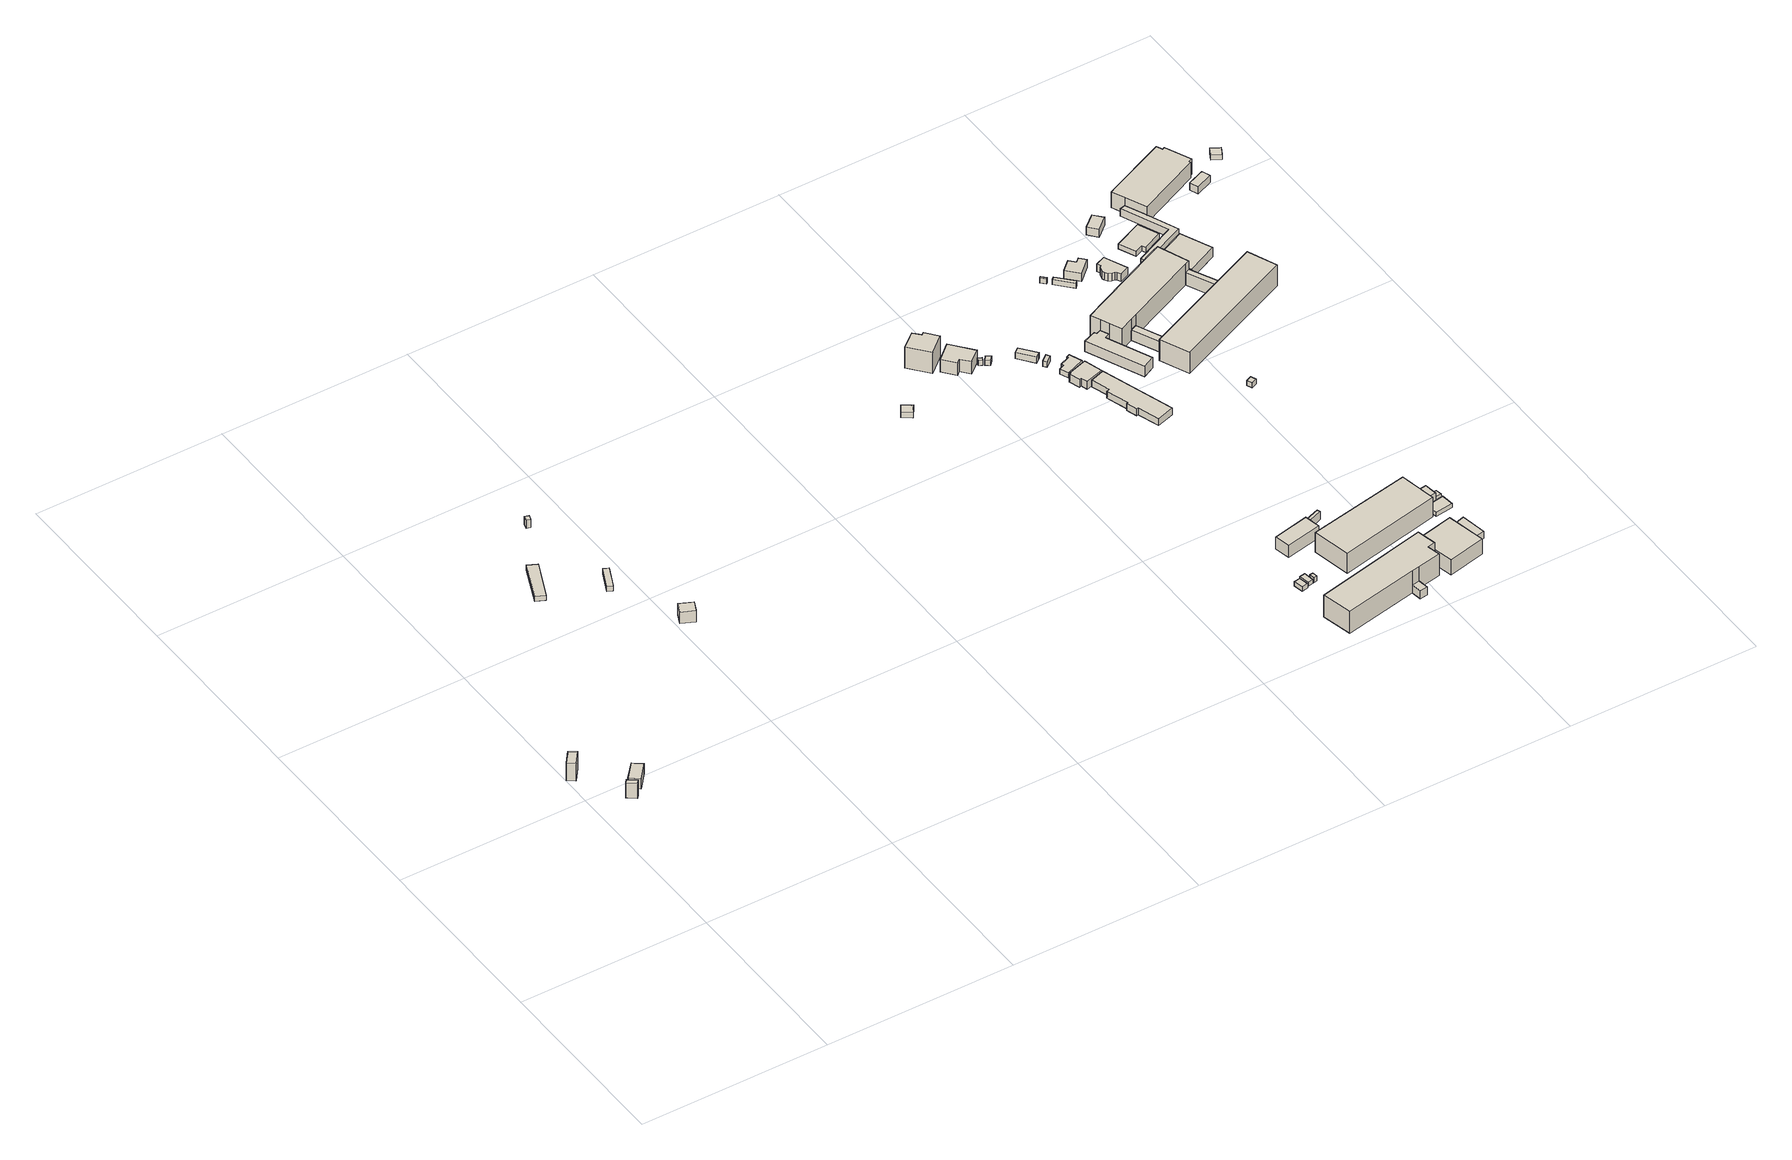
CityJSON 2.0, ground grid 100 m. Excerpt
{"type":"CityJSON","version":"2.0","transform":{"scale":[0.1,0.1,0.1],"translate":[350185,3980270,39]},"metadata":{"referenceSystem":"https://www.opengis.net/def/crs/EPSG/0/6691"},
"CityObjects":{
"building1":{"type":"Building","attributes":{"measuredHeight":10.5},"geometry":[{"type":"Solid","lod":"1","boundaries":[[[[0,1,2,3]],[[2,4,5,3]],[[1,6,4,2]],[[0,7,6,1]],[[3,5,7,0]],[[4,6,7,5]]]]}]},
"building2":{"type":"Building","attributes":{"measuredHeight":8.9},"geometry":[{"type":"Solid","lod":"1","boundaries":[[[[8,9,10,11]],[[10,12,13,11]],[[9,14,12,10]],[[8,15,14,9]],[[11,13,15,8]],[[12,14,15,13]]]]}]},
"building3":{"type":"Building","attributes":{"measuredHeight":7.2},"geometry":[{"type":"Solid","lod":"1","boundaries":[[[[16,17,18,19]],[[18,20,21,19]],[[17,22,20,18]],[[16,23,22,17]],[[19,21,23,16]],[[20,22,23,21]]]]}]},
"building4":{"type":"Building","attributes":{"measuredHeight":3},"geometry":[{"type":"Solid","lod":"1","boundaries":[[[[24,25,26,27]],[[26,28,29,27]],[[25,30,28,26]],[[24,31,30,25]],[[27,29,31,24]],[[28,30,31,29]]]]}]},
"building5":{"type":"Building","attributes":{"measuredHeight":3},"geometry":[{"type":"Solid","lod":"1","boundaries":[[[[32,33,34,35]],[[34,36,37,35]],[[33,38,36,34]],[[32,39,38,33]],[[35,37,39,32]],[[36,38,39,37]]]]}]},
"building6":{"type":"Building","attributes":{"measuredHeight":8.6},"geometry":[{"type":"Solid","lod":"1","boundaries":[[[[40,41,42,43]],[[42,44,45,43]],[[41,46,44,42]],[[40,47,46,41]],[[43,45,47,40]],[[44,46,47,45]]]]}]},
"building7":{"type":"Building","attributes":{"measuredHeight":5.1},"geometry":[{"type":"Solid","lod":"1","boundaries":[[[[48,49,50,51]],[[50,52,53,51]],[[49,54,52,50]],[[48,55,54,49]],[[51,53,55,48]],[[52,54,55,53]]]]}]},
"building8":{"type":"Building","attributes":{"measuredHeight":3.2},"geometry":[{"type":"Solid","lod":"1","boundaries":[[[[56,57,58,59,60]],[[59,61,62,60]],[[58,63,61,59]],[[57,64,63,58]],[[56,65,64,57]],[[60,62,65,56]],[[61,63,64,65,62]]]]}]},
"building9":{"type":"Building","attributes":{"measuredHeight":2.6},"geometry":[{"type":"Solid","lod":"1","boundaries":[[[[66,67,68,69]],[[68,70,71,69]],[[67,72,70,68]],[[66,73,72,67]],[[69,71,73,66]],[[70,72,73,71]]]]}]},
"building10":{"type":"Building","attributes":{"measuredHeight":2.5},"geometry":[{"type":"Solid","lod":"1","boundaries":[[[[74,75,76,77]],[[76,78,79,77]],[[75,80,78,76]],[[74,81,80,75]],[[77,79,81,74]],[[78,80,81,79]]]]}]},
"building11":{"type":"Building","attributes":{"measuredHeight":3},"geometry":[{"type":"Solid","lod":"1","boundaries":[[[[82,83,84,85]],[[84,86,87,85]],[[83,88,86,84]],[[82,89,88,83]],[[85,87,89,82]],[[86,88,89,87]]]]}]},
"building12":{"type":"Building","attributes":{"measuredHeight":13.6},"geometry":[{"type":"Solid","lod":"1","boundaries":[[[[90,91,92,93,94,95]],[[94,96,97,95]],[[93,98,96,94]],[[92,99,98,93]],[[91,100,99,92]],[[90,101,100,91]],[[95,97,101,90]],[[96,98,99,100,101,97]]]]}]},
"building13":{"type":"Building","attributes":{"name":"埼玉医科大学(川角キャンパス)","measuredHeight":13},"geometry":[{"type":"Solid","lod":"1","boundaries":[[[[102,103,104,105,106,107,108,109]],[[108,110,111,109]],[[107,112,110,108]],[[106,113,112,107]],[[105,114,113,106]],[[104,115,114,105]],[[103,116,115,104]],[[102,117,116,103]],[[109,111,117,102]],[[110,112,113,114,115,116,117,111]]]]}]},
"building14":{"type":"Building","attributes":{"measuredHeight":10.8},"geometry":[{"type":"Solid","lod":"1","boundaries":[[[[118,119,120,121,122,123]],[[122,124,125,123]],[[121,126,124,122]],[[120,127,126,121]],[[119,128,127,120]],[[118,129,128,119]],[[123,125,129,118]],[[124,126,127,128,129,125]]]]}]},
"building15":{"type":"Building","attributes":{"measuredHeight":7.2},"geometry":[{"type":"Solid","lod":"1","boundaries":[[[[130,131,132,133]],[[132,134,135,133]],[[131,136,134,132]],[[130,137,136,131]],[[133,135,137,130]],[[134,136,137,135]]]]}]},
"building16":{"type":"Building","attributes":{"measuredHeight":3},"geometry":[{"type":"Solid","lod":"1","boundaries":[[[[138,139,140,141]],[[140,142,143,141]],[[139,144,142,140]],[[138,145,144,139]],[[141,143,145,138]],[[142,144,145,143]]]]}]},
"building17":{"type":"Building","attributes":{"measuredHeight":6},"geometry":[{"type":"Solid","lod":"1","boundaries":[[[[107,106,146,147]],[[146,148,149,147]],[[106,150,148,146]],[[107,151,150,106]],[[147,149,151,107]],[[148,150,151,149]]]]}]},
"building18":{"type":"Building","attributes":{"measuredHeight":3},"geometry":[{"type":"Solid","lod":"1","boundaries":[[[[152,153,154,155]],[[154,156,157,155]],[[153,158,156,154]],[[152,159,158,153]],[[155,157,159,152]],[[156,158,159,157]]]]}]},
"building19":{"type":"Building","attributes":{"measuredHeight":4.9},"geometry":[{"type":"Solid","lod":"1","boundaries":[[[[160,161,162,163]],[[162,164,165,163]],[[161,166,164,162]],[[160,167,166,161]],[[163,165,167,160]],[[164,166,167,165]]]]}]},
"building20":{"type":"Building","attributes":{"measuredHeight":3.7},"geometry":[{"type":"Solid","lod":"1","boundaries":[[[[168,169,170,171,172]],[[171,173,174,172]],[[170,175,173,171]],[[169,176,175,170]],[[168,177,176,169]],[[172,174,177,168]],[[173,175,176,177,174]]]]}]},
"building21":{"type":"Building","attributes":{"measuredHeight":3.1},"geometry":[{"type":"Solid","lod":"1","boundaries":[[[[178,179,180,181]],[[180,182,183,181]],[[179,184,182,180]],[[178,185,184,179]],[[181,183,185,178]],[[182,184,185,183]]]]}]},
"building22":{"type":"Building","attributes":{"measuredHeight":11.9},"geometry":[{"type":"Solid","lod":"1","boundaries":[[[[186,187,188,189]],[[188,190,191,189]],[[187,192,190,188]],[[186,193,192,187]],[[189,191,193,186]],[[190,192,193,191]]]]}]},
"building23":{"type":"Building","attributes":{"measuredHeight":5.4},"geometry":[{"type":"Solid","lod":"1","boundaries":[[[[194,195,196,197,198,199,200,201]],[[200,202,203,201]],[[199,204,202,200]],[[198,205,204,199]],[[197,206,205,198]],[[196,207,206,197]],[[195,208,207,196]],[[194,209,208,195]],[[201,203,209,194]],[[202,204,205,206,207,208,209,203]]]]}]},
"building24":{"type":"Building","attributes":{"measuredHeight":3},"geometry":[{"type":"Solid","lod":"1","boundaries":[[[[210,211,212,213,214,215,216,217]],[[216,218,219,217]],[[215,220,218,216]],[[214,221,220,215]],[[213,222,221,214]],[[212,223,222,213]],[[211,224,223,212]],[[210,225,224,211]],[[217,219,225,210]],[[218,220,221,222,223,224,225,219]]]]}]},
"building25":{"type":"Building","attributes":{"measuredHeight":4.1},"geometry":[{"type":"Solid","lod":"1","boundaries":[[[[226,227,228,229,230,231,232,233,234,235]],[[234,236,237,235]],[[233,238,236,234]],[[232,239,238,233]],[[231,240,239,232]],[[230,241,240,231]],[[229,242,241,230]],[[228,243,242,229]],[[227,244,243,228]],[[226,245,244,227]],[[235,237,245,226]],[[236,238,239,240,241,242,243,244,245,237]]]]}]},
"building26":{"type":"Building","attributes":{"measuredHeight":9.1},"geometry":[{"type":"Solid","lod":"1","boundaries":[[[[246,247,248,249,250]],[[249,251,252,250]],[[248,253,251,249]],[[247,254,253,248]],[[246,255,254,247]],[[250,252,255,246]],[[251,253,254,255,252]]]]}]},
"building27":{"type":"Building","attributes":{"measuredHeight":6.1},"geometry":[{"type":"Solid","lod":"1","boundaries":[[[[256,257,258,259,260,261,262,263]],[[262,264,265,263]],[[261,266,264,262]],[[260,267,266,261]],[[259,268,267,260]],[[258,269,268,259]],[[257,270,269,258]],[[256,271,270,257]],[[263,265,271,256]],[[264,266,267,268,269,270,271,265]]]]}]},
"building28":{"type":"Building","attributes":{"measuredHeight":4.2},"geometry":[{"type":"Solid","lod":"1","boundaries":[[[[272,273,274,275]],[[274,276,277,275]],[[273,278,276,274]],[[272,279,278,273]],[[275,277,279,272]],[[276,278,279,277]]]]}]},
"building29":{"type":"Building","attributes":{"measuredHeight":5.5},"geometry":[{"type":"Solid","lod":"1","boundaries":[[[[280,281,282,283,284]],[[283,285,286,284]],[[282,287,285,283]],[[281,288,287,282]],[[280,289,288,281]],[[284,286,289,280]],[[285,287,288,289,286]]]]}]},
"building30":{"type":"Building","attributes":{"measuredHeight":2.5},"geometry":[{"type":"Solid","lod":"1","boundaries":[[[[290,291,292,293,294]],[[293,295,296,294]],[[292,297,295,293]],[[291,298,297,292]],[[290,299,298,291]],[[294,296,299,290]],[[295,297,298,299,296]]]]}]},
"building31":{"type":"Building","attributes":{"measuredHeight":3},"geometry":[{"type":"Solid","lod":"1","boundaries":[[[[300,301,302,303]],[[302,304,305,303]],[[301,306,304,302]],[[300,307,306,301]],[[303,305,307,300]],[[304,306,307,305]]]]}]},
"building32":{"type":"Building","attributes":{"measuredHeight":6.5},"geometry":[{"type":"Solid","lod":"1","boundaries":[[[[308,309,310,311]],[[310,312,313,311]],[[309,314,312,310]],[[308,315,314,309]],[[311,313,315,308]],[[312,314,315,313]]]]}]},
"building33":{"type":"Building","attributes":{"measuredHeight":3},"geometry":[{"type":"Solid","lod":"1","boundaries":[[[[316,317,318,319]],[[318,320,321,319]],[[317,322,320,318]],[[316,323,322,317]],[[319,321,323,316]],[[320,322,323,321]]]]}]},
"building34":{"type":"Building","attributes":{"measuredHeight":3},"geometry":[{"type":"Solid","lod":"1","boundaries":[[[[324,325,326,327]],[[326,328,329,327]],[[325,330,328,326]],[[324,331,330,325]],[[327,329,331,324]],[[328,330,331,329]]]]}]},
"building35":{"type":"Building","attributes":{"measuredHeight":3},"geometry":[{"type":"Solid","lod":"1","boundaries":[[[[332,333,334,335]],[[334,336,337,335]],[[333,338,336,334]],[[332,339,338,333]],[[335,337,339,332]],[[336,338,339,337]]]]}]},
"building36":{"type":"Building","attributes":{"name":"県立毛呂山特別支援学校","measuredHeight":17.7},"geometry":[{"type":"Solid","lod":"1","boundaries":[[[[340,341,342,343,344,345,346,259,258,347]],[[258,348,349,347]],[[259,350,348,258]],[[346,351,350,259]],[[345,352,351,346]],[[344,353,352,345]],[[343,354,353,344]],[[342,355,354,343]],[[341,356,355,342]],[[340,357,356,341]],[[347,349,357,340]],[[348,350,351,352,353,354,355,356,357,349]]]]}]},
"building37":{"type":"Building","attributes":{"measuredHeight":6.4},"geometry":[{"type":"Solid","lod":"1","boundaries":[[[[358,359,360,361,362,363]],[[362,364,365,363]],[[361,366,364,362]],[[360,367,366,361]],[[359,368,367,360]],[[358,369,368,359]],[[363,365,369,358]],[[364,366,367,368,369,365]]]]}]},
"building38":{"type":"Building","attributes":{"measuredHeight":5.7},"geometry":[{"type":"Solid","lod":"1","boundaries":[[[[370,371,372,373,374,375,376,377,378,379,380,381]],[[380,382,383,381]],[[379,384,382,380]],[[378,385,384,379]],[[377,386,385,378]],[[376,387,386,377]],[[375,388,387,376]],[[374,389,388,375]],[[373,390,389,374]],[[372,391,390,373]],[[371,392,391,372]],[[370,393,392,371]],[[381,383,393,370]],[[382,384,385,386,387,388,389,390,391,392,393,383]]]]}]},
"building39":{"type":"Building","attributes":{"measuredHeight":12.7},"geometry":[{"type":"Solid","lod":"1","boundaries":[[[[394,395,396,397,398,399,400,401]],[[400,402,403,401]],[[399,404,402,400]],[[398,405,404,399]],[[397,406,405,398]],[[396,407,406,397]],[[395,408,407,396]],[[394,409,408,395]],[[401,403,409,394]],[[402,404,405,406,407,408,409,403]]]]}]},
"building40":{"type":"Building","attributes":{"measuredHeight":7.5},"geometry":[{"type":"Solid","lod":"1","boundaries":[[[[410,411,412,413]],[[412,414,415,413]],[[411,416,414,412]],[[410,417,416,411]],[[413,415,417,410]],[[414,416,417,415]]]]}]},
"building41":{"type":"Building","attributes":{"measuredHeight":5.9},"geometry":[{"type":"Solid","lod":"1","boundaries":[[[[418,419,420,421]],[[420,422,423,421]],[[419,424,422,420]],[[418,425,424,419]],[[421,423,425,418]],[[422,424,425,423]]]]}]},
"building42":{"type":"Building","attributes":{"measuredHeight":3},"geometry":[{"type":"Solid","lod":"1","boundaries":[[[[426,427,428,429,430,431]],[[430,432,433,431]],[[429,434,432,430]],[[428,435,434,429]],[[427,436,435,428]],[[426,437,436,427]],[[431,433,437,426]],[[432,434,435,436,437,433]]]]}]},
"building43":{"type":"Building","attributes":{"measuredHeight":2.6},"geometry":[{"type":"Solid","lod":"1","boundaries":[[[[438,439,440,441]],[[440,442,443,441]],[[439,444,442,440]],[[438,445,444,439]],[[441,443,445,438]],[[442,444,445,443]]]]}]},
"building44":{"type":"Building","attributes":{"measuredHeight":7.3},"geometry":[{"type":"Solid","lod":"1","boundaries":[[[[446,447,448,449]],[[448,450,451,449]],[[447,452,450,448]],[[446,453,452,447]],[[449,451,453,446]],[[450,452,453,451]]]]}]},
"building45":{"type":"Building","attributes":{"measuredHeight":5.8},"geometry":[{"type":"Solid","lod":"1","boundaries":[[[[454,455,456,457,458,459,460,461,462]],[[461,463,464,462]],[[460,465,463,461]],[[459,466,465,460]],[[458,467,466,459]],[[457,468,467,458]],[[456,469,468,457]],[[455,470,469,456]],[[454,471,470,455]],[[462,464,471,454]],[[463,465,466,467,468,469,470,471,464]]]]}]},
"building46":{"type":"Building","attributes":{"measuredHeight":10.7},"geometry":[{"type":"Solid","lod":"1","boundaries":[[[[472,473,474,475,476,477,478,479,480]],[[479,481,482,480]],[[478,483,481,479]],[[477,484,483,478]],[[476,485,484,477]],[[475,486,485,476]],[[474,487,486,475]],[[473,488,487,474]],[[472,489,488,473]],[[480,482,489,472]],[[481,483,484,485,486,487,488,489,482]]]]}]},
"building47":{"type":"Building","attributes":{"measuredHeight":5},"geometry":[{"type":"Solid","lod":"1","boundaries":[[[[490,491,492,493]],[[492,494,495,493]],[[491,496,494,492]],[[490,497,496,491]],[[493,495,497,490]],[[494,496,497,495]]]]}]},
"building48":{"type":"Building","attributes":{"measuredHeight":3},"geometry":[{"type":"Solid","lod":"1","boundaries":[[[[498,499,500,501]],[[500,502,503,501]],[[499,504,502,500]],[[498,505,504,499]],[[501,503,505,498]],[[502,504,505,503]]]]}]}
},
"vertices":[
[87,1195,7],[38,1131,7],[1,1157,7],[51,1219,7],[1,1157,112],[51,1219,112],[38,1131,112],[87,1195,112],
[220,897,8],[205,879,8],[161,911,8],[176,929,8],[161,911,97],[176,929,97],[205,879,97],[220,897,97],
[255,926,6],[207,963,6],[276,1043,6],[322,1007,6],[276,1043,66],[322,1007,66],[207,963,66],[255,926,66],
[690,2443,5],[602,2245,5],[555,2267,5],[641,2467,5],[555,2267,35],[641,2467,35],[602,2245,35],[690,2443,35],
[944,2249,3],[893,2135,3],[866,2147,3],[918,2261,3],[866,2147,33],[918,2261,33],[893,2135,33],[944,2249,33],
[1114,1807,5],[1088,1751,5],[1019,1781,5],[1045,1839,5],[1019,1781,72],[1045,1839,72],[1088,1751,72],[1114,1807,72],
[825,2724,6],[816,2699,6],[795,2706,6],[802,2732,6],[795,2706,56],[802,2732,56],[816,2699,56],[825,2724,56],
[2683,2402,34],[2667,2380,34],[2654,2360,34],[2607,2393,34],[2636,2435,34],[2607,2393,66],[2636,2435,66],[2654,2360,66],[2667,2380,66],[2683,2402,66],
[3468,418,80],[3477,368,80],[3444,362,80],[3435,412,80],[3444,362,106],[3435,412,106],[3477,368,106],[3468,418,106],
[3505,433,81],[3513,378,81],[3483,373,81],[3475,428,81],[3483,373,106],[3475,428,106],[3513,378,106],[3505,433,106],
[3534,411,82],[3538,384,82],[3518,381,82],[3515,408,82],[3518,381,112],[3515,408,112],[3538,384,112],[3534,411,112],
[2893,2741,24],[2926,2705,24],[2939,2716,24],[2990,2654,24],[2900,2575,24],[2815,2678,24],[2900,2575,150],[2815,2678,150],[2990,2654,150],[2939,2716,150],[2926,2705,150],[2893,2741,150],
[4022,290,82],[4044,189,82],[4004,180,82],[4019,113,82],[3893,88,82],[3853,80,82],[3466,1,82],[3429,160,82],[3466,1,212],[3429,160,212],[3853,80,212],[3893,88,212],[4019,113,212],[4004,180,212],[4044,189,212],[4022,290,212],
[3022,2647,18],[3112,2536,18],[3049,2484,18],[3011,2527,18],[2991,2509,18],[2938,2574,18],[2991,2509,92],[2938,2574,92],[3011,2527,92],[3049,2484,92],[3112,2536,92],[3022,2647,92],
[3692,712,78],[3709,630,78],[3521,590,78],[3503,672,78],[3521,590,150],[3503,672,150],[3709,630,150],[3692,712,150],
[3126,2514,27],[3117,2498,27],[3099,2508,27],[3106,2524,27],[3099,2508,57],[3106,2524,57],[3117,2498,57],[3126,2514,57],
[3902,32,82],[3861,26,82],[3902,32,130],[3861,26,130],[3893,88,130],[3853,80,130],
[3167,2500,28],[3146,2476,28],[3125,2492,28],[3143,2516,28],[3125,2492,58],[3143,2516,58],[3146,2476,58],[3167,2500,58],
[3777,748,77],[3783,732,77],[3714,706,77],[3708,723,77],[3714,706,126],[3708,723,126],[3783,732,126],[3777,748,126],
[3291,2476,28],[3355,2396,28],[3345,2388,28],[3329,2375,28],[3265,2456,28],[3329,2375,65],[3265,2456,65],[3345,2388,65],[3355,2396,65],[3291,2476,65],
[3375,2373,28],[3389,2355,28],[3354,2326,28],[3340,2343,28],[3354,2326,59],[3340,2343,59],[3389,2355,59],[3375,2373,59],
[4178,656,81],[4215,465,81],[3681,353,81],[3640,553,81],[3681,353,200],[3640,553,200],[4215,465,200],[4178,656,200],
[3489,2226,28],[3518,2130,28],[3422,2101,28],[3412,2134,28],[3400,2131,28],[3382,2188,28],[3392,2191,28],[3390,2195,28],[3392,2191,75],[3390,2195,75],[3382,2188,75],[3400,2131,75],[3412,2134,75],[3422,2101,75],[3518,2130,75],[3489,2226,75],
[3450,2302,28],[3447,2309,28],[3465,2316,28],[3491,2250,28],[3393,2211,28],[3374,2257,28],[3404,2269,28],[3399,2281,28],[3404,2269,58],[3399,2281,58],[3374,2257,58],[3393,2211,58],[3491,2250,58],[3465,2316,58],[3447,2309,58],[3450,2302,58],
[3523,2128,29],[3647,1745,29],[3555,1716,29],[3518,1829,29],[3509,1826,29],[3491,1883,29],[3500,1886,29],[3462,2001,29],[3479,2007,29],[3448,2103,29],[3479,2007,70],[3448,2103,70],[3462,2001,70],[3500,1886,70],[3491,1883,70],[3509,1826,70],[3518,1829,70],[3555,1716,70],[3647,1745,70],[3523,2128,70],
[4220,334,81],[4264,132,81],[4067,87,81],[4044,189,81],[4022,290,81],[4044,189,172],[4022,290,172],[4067,87,172],[4264,132,172],[4220,334,172],
[3624,2353,28],[3629,2341,28],[3653,2350,28],[3673,2306,28],[3647,2294,28],[3750,2064,28],[3685,2032,28],[3555,2325,28],[3685,2032,89],[3555,2325,89],[3750,2064,89],[3647,2294,89],[3673,2306,89],[3653,2350,89],[3629,2341,89],[3624,2353,89],
[4304,349,82],[4328,217,82],[4278,207,82],[4256,336,82],[4278,207,124],[4256,336,124],[4328,217,124],[4304,349,124],
[4272,610,82],[4281,544,82],[4244,539,82],[4221,537,82],[4213,603,82],[4221,537,137],[4213,603,137],[4244,539,137],[4281,544,137],[4272,610,137],
[4314,535,83],[4322,470,83],[4229,457,83],[4220,514,83],[4230,522,83],[4220,514,108],[4230,522,108],[4229,457,108],[4322,470,108],[4314,535,108],
[4310,581,82],[4314,549,82],[4287,546,82],[4283,578,82],[4287,546,112],[4283,578,112],[4314,549,112],[4310,581,112],
[3805,2288,29],[3880,2123,29],[3847,2109,29],[3771,2273,29],[3847,2109,92],[3771,2273,92],[3880,2123,92],[3805,2288,92],
[3673,2816,25],[3666,2809,25],[3643,2832,25],[3649,2839,25],[3643,2832,55],[3649,2839,55],[3666,2809,55],[3673,2816,55],
[3698,2804,25],[3773,2725,25],[3760,2712,25],[3684,2791,25],[3760,2712,55],[3684,2791,55],[3773,2725,55],[3698,2804,55],
[4055,1722,49],[4066,1696,49],[4038,1683,49],[4026,1710,49],[4038,1683,79],[4026,1710,79],[4066,1696,79],[4055,1722,79],
[4116,2615,28],[4143,2627,28],[4207,2468,28],[4182,2457,28],[3805,2288,28],[3771,2273,28],[3702,2242,28],[3632,2398,28],[3653,2350,154],[3632,2398,154],[3673,2306,154],[3702,2242,154],[3771,2273,154],[3805,2288,154],[4182,2457,154],[4207,2468,154],[4143,2627,154],[4116,2615,154],
[3753,2803,20],[3806,2852,20],[3834,2822,20],[3855,2841,20],[3884,2809,20],[3811,2742,20],[3884,2809,67],[3811,2742,67],[3855,2841,67],[3834,2822,67],[3806,2852,67],[3753,2803,67],
[3952,2778,26],[4004,2661,26],[3955,2638,26],[3944,2660,26],[3936,2663,26],[3921,2664,26],[3906,2675,26],[3897,2688,26],[3893,2701,26],[3899,2727,26],[3909,2737,26],[3901,2757,26],[3909,2737,71],[3901,2757,71],[3899,2727,71],[3893,2701,71],[3897,2688,71],[3906,2675,71],[3921,2664,71],[3936,2663,71],[3944,2660,71],[3955,2638,71],[4004,2661,71],[3952,2778,71],
[4261,2289,28],[4289,2301,28],[4462,2376,28],[4526,2227,28],[3867,1940,28],[3802,2089,28],[3847,2109,28],[3880,2123,28],[3847,2109,155],[3880,2123,155],[3802,2089,155],[3867,1940,155],[4526,2227,155],[4462,2376,155],[4289,2301,155],[4261,2289,155],
[4207,2468,30],[4289,2301,30],[4261,2289,30],[4182,2457,30],[4261,2289,105],[4182,2457,105],[4289,2301,105],[4207,2468,105],
[4004,3002,17],[4071,3059,17],[4111,3013,17],[4044,2955,17],[4111,3013,63],[4044,2955,63],[4071,3059,63],[4004,3002,63],
[4211,2896,28],[4258,2790,28],[4155,2744,28],[4146,2763,28],[4105,2743,28],[4066,2832,28],[4105,2743,58],[4066,2832,58],[4146,2763,58],[4155,2744,58],[4258,2790,58],[4211,2896,58],
[4342,2382,29],[4354,2360,29],[4314,2339,29],[4302,2362,29],[4314,2339,55],[4302,2362,55],[4354,2360,55],[4342,2382,55],
[4321,2715,27],[4393,2554,27],[4230,2480,27],[4157,2642,27],[4230,2480,83],[4157,2642,83],[4393,2554,83],[4321,2715,83],
[4301,2778,25],[4197,3017,25],[4226,3025,25],[4276,2914,25],[4343,2757,25],[4130,2662,25],[4143,2627,25],[4116,2615,25],[4087,2680,25],[4116,2615,70],[4087,2680,70],[4143,2627,70],[4130,2662,70],[4343,2757,70],[4276,2914,70],[4226,3025,70],[4197,3017,70],[4301,2778,70],
[4537,3241,23],[4550,3210,23],[4563,3216,23],[4624,3082,23],[4606,3074,23],[4608,3065,23],[4276,2914,23],[4226,3025,23],[4196,3091,23],[4226,3025,117],[4196,3091,117],[4276,2914,117],[4608,3065,117],[4606,3074,117],[4624,3082,117],[4563,3216,117],[4550,3210,117],[4537,3241,117],
[4557,2998,24],[4647,3034,24],[4664,2990,24],[4574,2954,24],[4664,2990,67],[4574,2954,67],[4647,3034,67],[4557,2998,67],
[4823,3144,15],[4800,3102,15],[4755,3127,15],[4778,3169,15],[4755,3127,45],[4778,3169,45],[4800,3102,45],[4823,3144,45]
]}
